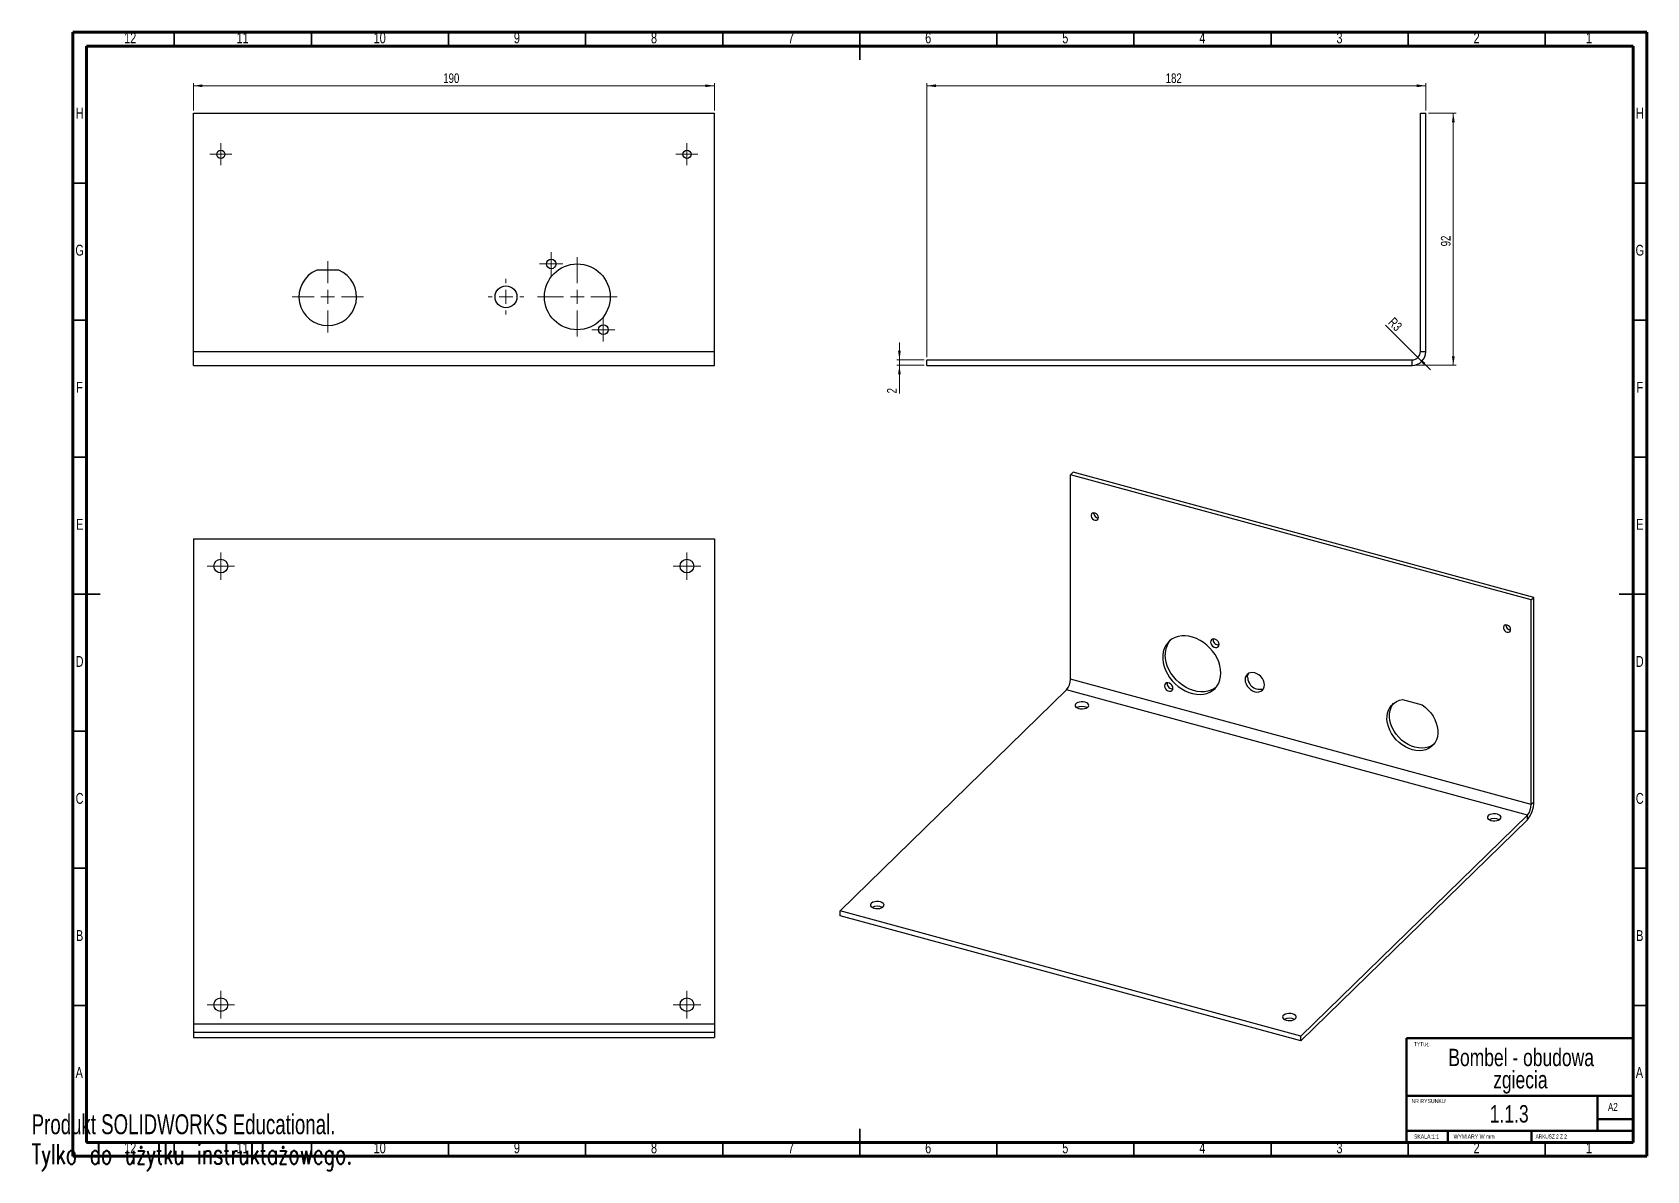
# Model space of a CAD drawing. Header units: millimetres. Extents: x 0 to 589, y 0 to 415.
import ezdxf

# ---------------------------------------------------------------- set-up
doc = ezdxf.new("R2010")
doc.units = ezdxf.units.MM
doc.styles.add('SLDTEXTSTYLE0', font='TXT', dxfattribs={"width": 0.75})
doc.styles.add('SLDTEXTSTYLE1', font='TXT', dxfattribs={"width": 0.75, "bigfont": 'bigfont'})
doc.styles.add('SLDTEXTSTYLE2', font='TXT', dxfattribs={"width": 0.6875})
doc.styles.add('SLDTEXTSTYLE3', font='TXT', dxfattribs={"width": 0.7})
doc.styles.add('SLDTEXTSTYLE4', font='TXT', dxfattribs={"width": 0.7, "bigfont": 'bigfont'})
doc.dimstyles.new('SLDDIMSTYLE0', dxfattribs={"dimtxt": 3.5, "dimasz": 3.302, "dimexe": 0, "dimexo": 0.0625, "dimgap": 0.875, "dimtad": 1, "dimrnd": 1e-09, "dimzin": 12, "dimdsep": 46, "dimtxsty": 'SLDTEXTSTYLE0', "dimsah": 1, "dimcen": 0.09, "dimadec": 0, "dimazin": 3, "dimtfac": 1, "dimtofl": 0, "dimtmove": 0, "dimatfit": 3, "dimfxl": 0, "dimfrac": 2, "dimtolj": 1, "dimtzin": 12, "dimarcsym": 0})
doc.dimstyles.new('SLDDIMSTYLE1', dxfattribs={"dimtxt": 3.5, "dimasz": 3.302, "dimexe": 0, "dimexo": 0.0625, "dimgap": 0.875, "dimtad": 1, "dimrnd": 1e-09, "dimzin": 12, "dimdsep": 46, "dimtxsty": 'SLDTEXTSTYLE0', "dimsah": 1, "dimcen": 0.09, "dimadec": 0, "dimazin": 3, "dimtfac": 1, "dimtmove": 0, "dimatfit": 0, "dimfxl": 0, "dimfrac": 2, "dimtolj": 1, "dimtzin": 12, "dimarcsym": 0})
doc.dimstyles.new('SLDDIMSTYLE2', dxfattribs={"dimtxt": 3.5, "dimasz": 3.302, "dimexe": 0, "dimexo": 0.0625, "dimgap": 0.875, "dimtad": 1, "dimrnd": 1e-09, "dimzin": 12, "dimdsep": 46, "dimtxsty": 'SLDTEXTSTYLE0', "dimsah": 1, "dimcen": 0, "dimadec": 0, "dimazin": 3, "dimtfac": 1, "dimtofl": 0, "dimtmove": 1, "dimatfit": 3, "dimfxl": 0, "dimfrac": 2, "dimtolj": 1, "dimtzin": 12, "dimarcsym": 0})

# ---------------------------------------------------------------- blocks, each defined once
blk = doc.blocks.new('SW_NOTE_0')
at = {"color": 0, "linetype": 'Continuous', "lineweight": 0, "char_height": 6.35, "attachment_point": 2, "style": 'SLDTEXTSTYLE0'}
for s, insert in [('Bombel - obudowa', (39.39, 8.19)), ('zgiecia', (39.11, 0.07))]:
    blk.add_mtext(s, dxfattribs=dict(at, insert=insert))
blk = doc.blocks.new('_D')
at = {"color": 7, "linetype": 'Continuous', "lineweight": 18}
for p, q in [((58.98, 386.51), (58.98, 396.51)), ((58.98, 395.51), (248.98, 395.51)), ((248.98, 386.51), (248.98, 396.51))]:
    blk.add_line(p, q, dxfattribs=at)
for points in [[(58.98, 395.51), (62.28, 395), (62.28, 396.01)], [(248.98, 395.51), (245.68, 396.01), (245.68, 395)]]:
    blk.add_solid(points, dxfattribs=at)
at = {"color": 7, "linetype": 'Continuous', "lineweight": 18, "insert": (150.1, 400.02), "char_height": 3.5, "attachment_point": 1, "style": 'SLDTEXTSTYLE0'}
blk.add_mtext('190', dxfattribs=at)
blk = doc.blocks.new('SW_CENTERMARKSYMBOL_11')
at = {"color": 0, "linetype": 'Continuous', "lineweight": 0}
for p, q in [((-2.5, 0), (-4, 0)), ((0, 0), (-2.5, 0)), ((0, 2.5), (0, 4)), ((0, 0), (0, 2.5)), ((0, 0), (0, -2.5)), ((0, 0), (2.5, 0)), ((2.5, 0), (4, 0)), ((0, -2.5), (0, -4))]:
    blk.add_line(p, q, dxfattribs=at)
blk = doc.blocks.new('SW_CENTERMARKSYMBOL_12')
at = {"color": 0, "linetype": 'Continuous', "lineweight": 0}
for p, q in [((-2.5, 0), (-4, 0)), ((0, 0), (-2.5, 0)), ((0, 2.5), (0, 4)), ((0, 0), (0, 2.5)), ((0, 0), (0, -2.5)), ((0, 0), (2.5, 0)), ((2.5, 0), (4, 0)), ((0, -2.5), (0, -4))]:
    blk.add_line(p, q, dxfattribs=at)
blk = doc.blocks.new('SW_CENTERMARKSYMBOL_13')
at = {"color": 0, "linetype": 'Continuous', "lineweight": 0}
for p, q in [((0, 5), (0, 14.5)), ((-5, 0), (-14.5, 0)), ((0, 0), (-2.5, 0)), ((0, 0), (0, 2.5)), ((0, 0), (0, -2.5)), ((0, 0), (2.5, 0)), ((5, 0), (14.5, 0)), ((0, -5), (0, -14.5))]:
    blk.add_line(p, q, dxfattribs=at)
blk = doc.blocks.new('SW_CENTERMARKSYMBOL_14')
at = {"color": 0, "linetype": 'Continuous', "lineweight": 0}
for p, q in [((-2.5, 0), (-4.25, 0)), ((0, 0), (-2.5, 0)), ((0, 2.5), (0, 4.25)), ((0, 0), (0, 2.5)), ((0, 0), (0, -2.5)), ((0, 0), (2.5, 0)), ((2.5, 0), (4.25, 0)), ((0, -2.5), (0, -4.25))]:
    blk.add_line(p, q, dxfattribs=at)
blk = doc.blocks.new('SW_CENTERMARKSYMBOL_15')
at = {"color": 0, "linetype": 'Continuous', "lineweight": 0}
for p, q in [((-2.5, 0), (-4.25, 0)), ((0, 0), (-2.5, 0)), ((0, 2.5), (0, 4.25)), ((0, 0), (0, 2.5)), ((0, 0), (0, -2.5)), ((0, 0), (2.5, 0)), ((2.5, 0), (4.25, 0)), ((0, -2.5), (0, -4.25))]:
    blk.add_line(p, q, dxfattribs=at)
blk = doc.blocks.new('SW_CENTERMARKSYMBOL_16')
at = {"color": 0, "linetype": 'Continuous', "lineweight": 0}
for p, q in [((0, 5), (0, 6.5)), ((-5, 0), (-6.5, 0)), ((0, 0), (-2.5, 0)), ((0, 0), (0, 2.5)), ((0, 0), (0, -2.5)), ((0, 0), (2.5, 0)), ((5, 0), (6.5, 0)), ((0, -5), (0, -6.5))]:
    blk.add_line(p, q, dxfattribs=at)
blk = doc.blocks.new('SW_CENTERMARKSYMBOL_17')
at = {"color": 0, "linetype": 'Continuous', "lineweight": 0}
for p, q in [((0, 5), (0, 13)), ((-5, 0), (-13, 0)), ((0, 0), (-2.5, 0)), ((0, 0), (0, 2.5)), ((0, 0), (0, -2.5)), ((0, 0), (2.5, 0)), ((5, 0), (13, 0)), ((0, -5), (0, -13))]:
    blk.add_line(p, q, dxfattribs=at)
blk = doc.blocks.new('SW_CENTERMARKSYMBOL_18')
at = {"color": 0, "linetype": 'Continuous', "lineweight": 0}
for p, q in [((-2.5, 0), (-5, 0)), ((0, 0), (-2.5, 0)), ((0, 2.5), (0, 5)), ((0, 0), (0, 2.5)), ((0, 0), (0, -2.5)), ((0, 0), (2.5, 0)), ((2.5, 0), (5, 0)), ((0, -2.5), (0, -5))]:
    blk.add_line(p, q, dxfattribs=at)
blk = doc.blocks.new('SW_CENTERMARKSYMBOL_19')
at = {"color": 0, "linetype": 'Continuous', "lineweight": 0}
for p, q in [((-2.5, 0), (-5, 0)), ((0, 0), (-2.5, 0)), ((0, 2.5), (0, 5)), ((0, 0), (0, 2.5)), ((0, 0), (0, -2.5)), ((0, 0), (2.5, 0)), ((2.5, 0), (5, 0)), ((0, -2.5), (0, -5))]:
    blk.add_line(p, q, dxfattribs=at)
blk = doc.blocks.new('SW_CENTERMARKSYMBOL_20')
at = {"color": 0, "linetype": 'Continuous', "lineweight": 0}
for p, q in [((-2.5, 0), (-5, 0)), ((0, 0), (-2.5, 0)), ((0, 2.5), (0, 5)), ((0, 0), (0, 2.5)), ((0, 0), (0, -2.5)), ((0, 0), (2.5, 0)), ((2.5, 0), (5, 0)), ((0, -2.5), (0, -5))]:
    blk.add_line(p, q, dxfattribs=at)
blk = doc.blocks.new('SW_CENTERMARKSYMBOL_21')
at = {"color": 0, "linetype": 'Continuous', "lineweight": 0}
for p, q in [((-2.5, 0), (-5, 0)), ((0, 0), (-2.5, 0)), ((0, 2.5), (0, 5)), ((0, 0), (0, 2.5)), ((0, 0), (0, -2.5)), ((0, 0), (2.5, 0)), ((2.5, 0), (5, 0)), ((0, -2.5), (0, -5))]:
    blk.add_line(p, q, dxfattribs=at)
blk = doc.blocks.new('_D_1')
at = {"color": 7, "linetype": 'Continuous', "lineweight": 18}
for p, q in [((316.46, 295.51), (316.46, 301.86)), ((325.46, 295.51), (315.46, 295.51)), ((316.46, 293.51), (316.46, 295.51)), ((325.46, 293.51), (315.46, 293.51)), ((316.46, 293.51), (316.46, 283.28))]:
    blk.add_line(p, q, dxfattribs=at)
for points in [[(316.46, 295.51), (316.97, 298.81), (315.96, 298.81)], [(316.46, 293.51), (315.96, 290.2), (316.97, 290.2)]]:
    blk.add_solid(points, dxfattribs=at)
at = {"color": 7, "linetype": 'Continuous', "lineweight": 18, "insert": (311.95, 283.28), "char_height": 3.5, "attachment_point": 1, "rotation": 90, "style": 'SLDTEXTSTYLE0'}
blk.add_mtext('2', dxfattribs=at)
blk = doc.blocks.new('_D_2')
at = {"color": 7, "linetype": 'Continuous', "lineweight": 18}
for p, q in [((326.46, 296.51), (326.46, 396.51)), ((326.46, 395.51), (508.46, 395.51)), ((508.46, 386.51), (508.46, 396.51))]:
    blk.add_line(p, q, dxfattribs=at)
for points in [[(326.46, 395.51), (329.77, 395), (329.77, 396.01)], [(508.46, 395.51), (505.16, 396.01), (505.16, 395)]]:
    blk.add_solid(points, dxfattribs=at)
at = {"color": 7, "linetype": 'Continuous', "lineweight": 18, "insert": (413.58, 400.02), "char_height": 3.5, "attachment_point": 1, "style": 'SLDTEXTSTYLE0'}
blk.add_mtext('182', dxfattribs=at)
blk = doc.blocks.new('_D_3')
at = {"color": 7, "linetype": 'Continuous', "lineweight": 18}
for q in [(493.74, 308.12), (510.1, 291.92)]:
    blk.add_line((505.58, 296.39), q, dxfattribs=at)
blk.add_solid([(505.58, 296.39), (507.57, 293.7), (508.29, 294.42)], dxfattribs=at)
at = {"color": 7, "linetype": 'Continuous', "lineweight": 18, "insert": (496.93, 311.31), "char_height": 3.5, "attachment_point": 1, "rotation": 315, "style": 'SLDTEXTSTYLE0'}
blk.add_mtext('R3', dxfattribs=at)
blk = doc.blocks.new('_D_4')
at = {"color": 7, "linetype": 'Continuous', "lineweight": 18}
for p, q in [((509.46, 385.51), (519.46, 385.51)), ((518.46, 293.51), (518.46, 385.51)), ((504.46, 293.51), (519.46, 293.51))]:
    blk.add_line(p, q, dxfattribs=at)
for points in [[(518.46, 385.51), (517.96, 382.2), (518.97, 382.2)], [(518.46, 293.51), (518.97, 296.81), (517.96, 296.81)]]:
    blk.add_solid(points, dxfattribs=at)
at = {"color": 7, "linetype": 'Continuous', "lineweight": 18, "insert": (513.95, 336.92), "char_height": 3.5, "attachment_point": 1, "rotation": 90, "style": 'SLDTEXTSTYLE0'}
blk.add_mtext('92', dxfattribs=at)

msp = doc.modelspace()

# ---------------------------------------------------------------- linework, layer by layer
at = {"color": 7, "linetype": 'Continuous', "lineweight": 70}
for p, q in [((15, 5), (15, 415)), ((15, 415), (589, 415)), ((589, 415), (589, 5)), ((20, 10), (20, 410)), ((20, 410), (584, 410)), ((584, 410), (584, 10)), ((584, 10), (20, 10)), ((589, 5), (15, 5))]:
    msp.add_line(p, q, dxfattribs=at)
at = {"color": 7, "linetype": 'Continuous', "lineweight": 35}
for p, q in [((52, 410), (52, 415)), ((102, 410), (102, 415)), ((152, 410), (152, 415)), ((202, 410), (202, 415)), ((252, 410), (252, 415)), ((302, 415), (302, 405)), ((302, 410), (302, 415)), ((352, 410), (352, 415)), ((402, 410), (402, 415)), ((452, 410), (452, 415)), ((502, 410), (502, 415)), ((552, 410), (552, 415)), ((20, 360), (15, 360)), ((584, 360), (589, 360)), ((20, 310), (15, 310)), ((584, 310), (589, 310)), ((20, 260), (15, 260)), ((584, 260), (589, 260)), ((15, 210), (25, 210)), ((20, 210), (15, 210)), ((589, 210), (579, 210)), ((584, 210), (589, 210)), ((20, 160), (15, 160)), ((584, 160), (589, 160)), ((20, 110), (15, 110)), ((584, 110), (589, 110)), ((20, 60), (15, 60)), ((584, 60), (589, 60)), ((302, 5), (302, 15)), ((52, 10), (52, 5)), ((102, 10), (102, 5)), ((152, 10), (152, 5)), ((202, 10), (202, 5)), ((252, 10), (252, 5)), ((302, 10), (302, 5)), ((352, 10), (352, 5)), ((402, 10), (402, 5)), ((452, 10), (452, 5)), ((502, 10), (502, 5)), ((552, 10), (552, 5))]:
    msp.add_line(p, q, dxfattribs=at)
at = {"color": 7, "linetype": 'Continuous', "lineweight": 25}
for p, q in [((58.978, 385.507), (248.978, 385.507)), ((58.978, 298.507), (58.978, 385.507)), ((248.978, 298.507), (248.978, 385.507)), ((506.463, 385.507), (508.463, 385.507)), ((506.463, 298.507), (506.463, 385.507)), ((508.463, 298.507), (508.463, 385.507)), ((111.998, 328.207), (103.958, 328.207)), ((58.978, 298.507), (248.978, 298.507)), ((58.978, 293.507), (58.978, 298.507)), ((248.978, 293.507), (248.978, 298.507)), ((326.463, 293.507), (326.463, 295.507)), ((326.463, 295.507), (503.463, 295.507)), ((503.463, 293.507), (503.463, 295.507)), ((506.463, 298.507), (508.463, 298.507)), ((58.978, 293.507), (248.978, 293.507)), ((326.463, 293.507), (503.463, 293.507)), ((378.846, 253.577), (379.779, 254.488)), ((546.885, 207.907), (378.846, 253.577)), ((378.846, 179.003), (378.846, 253.577)), ((547.818, 208.818), (379.779, 254.488)), ((387.297, 239.587), (387.298, 239.65)), ((58.978, 230.255), (248.978, 230.255)), ((58.978, 230.255), (58.978, 53.255)), ((248.978, 230.255), (248.978, 53.255)), ((546.885, 207.907), (547.818, 208.818)), ((546.885, 133.333), (546.885, 207.907)), ((547.818, 134.244), (547.818, 208.818)), ((537.648, 198.725), (537.649, 198.788)), ((430.854, 193.462), (430.871, 193.677)), ((546.885, 133.333), (378.846, 179.003)), ((414.05, 177.457), (414.067, 177.672)), ((294.84, 94.44), (377.446, 175.065)), ((545.485, 129.395), (377.446, 175.065)), ((499.993, 171.535), (507.104, 169.603)), ((546.885, 133.333), (547.818, 134.244)), ((462.88, 48.77), (545.485, 129.395)), ((462.88, 47.056), (545.485, 127.681)), ((545.485, 127.681), (545.485, 129.395)), ((462.88, 48.77), (294.84, 94.44)), ((294.84, 92.725), (294.84, 94.44)), ((462.88, 47.056), (294.84, 92.725)), ((58.978, 53.255), (58.978, 50.255)), ((58.978, 53.255), (248.978, 53.255)), ((248.978, 53.255), (248.978, 50.255)), ((58.978, 50.255), (248.978, 50.255)), ((58.978, 50.255), (58.978, 48.255)), ((58.978, 48.255), (248.978, 48.255)), ((248.978, 50.255), (248.978, 48.255)), ((462.88, 47.056), (462.88, 48.77))]:
    msp.add_line(p, q, dxfattribs=at)
at = {"color": 7, "linetype": 'Continuous', "lineweight": 50}
for p, q in [((584, 48.093), (501.433, 48.093)), ((501.433, 48.093), (501.433, 10)), ((501.433, 27), (584, 27)), ((571, 14.25), (571, 27)), ((584, 18.5), (571, 18.5)), ((501.433, 14.25), (584, 14.25)), ((516.511, 14.25), (516.511, 10)), ((547, 10), (547, 14.25))]:
    msp.add_line(p, q, dxfattribs=at)
at = {"color": 7, "linetype": 'Continuous', "lineweight": 25, "flags": 128}
for points in [[(389.016, 237.955), (388.927, 238.444), (388.67, 238.915), (388.281, 239.306), (387.812, 239.562), (387.327, 239.651), (386.89, 239.559), (386.562, 239.299), (386.386, 238.906), (386.386, 238.433), (386.562, 237.945), (386.89, 237.507), (387.327, 237.177), (387.812, 237.002), (388.281, 237.004), (388.67, 237.183), (388.927, 237.515), (389.016, 237.955)], [(433.68, 181.244), (433.592, 182.583), (433.332, 183.947), (432.904, 185.314), (432.314, 186.662), (431.572, 187.969), (430.69, 189.212), (429.684, 190.372), (428.568, 191.429), (427.363, 192.366), (426.086, 193.168), (424.76, 193.822), (423.407, 194.316), (422.047, 194.643), (420.705, 194.798), (419.401, 194.777), (418.158, 194.582), (416.995, 194.215), (415.931, 193.682), (414.985, 192.992), (414.172, 192.157), (413.505, 191.19), (412.994, 190.107), (412.649, 188.925), (412.475, 187.665), (412.475, 186.347), (412.649, 184.993), (412.994, 183.624), (413.505, 182.264), (414.172, 180.934), (414.985, 179.657), (415.931, 178.453), (416.995, 177.342), (418.158, 176.343), (419.401, 175.471), (420.705, 174.742), (422.047, 174.166), (423.407, 173.755), (424.76, 173.513), (426.086, 173.446), (427.363, 173.555), (428.568, 173.837), (429.684, 174.288), (430.69, 174.9), (431.572, 175.664), (432.314, 176.567), (432.904, 177.594), (433.332, 178.729), (433.592, 179.952), (433.68, 181.244)], [(539.368, 197.093), (539.278, 197.581), (539.021, 198.053), (538.632, 198.443), (538.163, 198.7), (537.678, 198.788), (537.241, 198.696), (536.913, 198.437), (536.737, 198.044), (536.737, 197.571), (536.913, 197.083), (537.241, 196.644), (537.678, 196.315), (538.163, 196.14), (538.632, 196.141), (539.021, 196.32), (539.278, 196.652), (539.368, 197.093)], [(433.016, 191.71), (432.923, 192.248), (432.654, 192.773), (432.242, 193.219), (431.737, 193.535), (431.2, 193.681), (430.695, 193.64), (430.283, 193.417), (430.014, 193.039), (429.921, 192.551), (430.014, 192.013), (430.283, 191.489), (430.695, 191.042), (431.2, 190.726), (431.737, 190.58), (432.242, 190.621), (432.654, 190.844), (432.923, 191.222), (433.016, 191.71)], [(431.893, 176.018), (431.135, 175.485), (430.072, 174.953), (428.909, 174.585), (427.665, 174.39), (426.362, 174.369), (425.019, 174.524), (423.66, 174.851), (422.306, 175.345), (420.98, 175.999), (419.704, 176.801), (418.498, 177.738), (417.383, 178.795), (416.376, 179.955), (415.495, 181.198), (414.753, 182.505), (414.163, 183.853), (413.734, 185.22), (413.474, 186.584), (413.387, 187.923)], [(416.212, 175.705), (416.119, 176.243), (415.85, 176.767), (415.438, 177.214), (414.933, 177.53), (414.396, 177.676), (413.891, 177.635), (413.479, 177.412), (413.21, 177.034), (413.117, 176.546), (413.21, 176.008), (413.479, 175.483), (413.891, 175.037), (414.396, 174.721), (414.933, 174.575), (415.438, 174.616), (415.85, 174.839), (416.119, 175.217), (416.212, 175.705)], [(449.599, 176.917), (449.51, 177.704), (449.249, 178.5), (448.827, 179.265), (448.267, 179.96), (447.596, 180.55), (446.849, 181.007), (446.061, 181.307), (445.274, 181.435), (444.527, 181.385), (443.856, 181.159), (443.296, 180.768), (442.874, 180.232), (442.612, 179.579), (442.524, 178.84), (442.612, 178.053), (442.874, 177.257), (443.296, 176.492), (443.856, 175.797), (444.527, 175.207), (445.274, 174.75), (446.061, 174.45), (446.849, 174.322), (447.596, 174.372), (448.267, 174.598), (448.827, 174.989), (449.249, 175.525), (449.51, 176.178), (449.599, 176.917)], [(443.457, 179.751), (443.546, 180.49), (443.8, 181.13)], [(381.856, 168.334), (382.526, 168.211), (383.237, 168.19), (383.93, 168.273), (384.549, 168.453), (385.045, 168.716), (385.377, 169.04), (385.519, 169.399), (385.458, 169.764), (385.2, 170.106), (384.765, 170.396), (384.19, 170.611), (383.519, 170.735), (382.809, 170.756), (382.116, 170.673), (381.496, 170.492), (381, 170.23), (380.668, 169.905), (380.527, 169.546), (380.588, 169.181), (380.846, 168.84), (381.28, 168.549), (381.856, 168.334)], [(507.104, 169.603), (508.246, 168.742), (509.299, 167.759), (510.244, 166.672), (511.062, 165.502), (511.739, 164.27), (512.261, 163.001), (512.619, 161.717), (512.806, 160.444), (512.819, 159.205), (512.656, 158.023), (512.322, 156.921), (511.823, 155.919), (511.167, 155.038), (510.367, 154.292), (509.44, 153.696), (508.4, 153.262), (507.27, 152.997), (506.069, 152.907), (504.821, 152.994), (503.549, 153.254), (502.276, 153.685), (501.028, 154.277), (499.827, 155.02), (498.697, 155.899), (497.658, 156.898), (496.73, 157.998), (495.93, 159.178), (495.275, 160.417), (494.775, 161.69), (494.441, 162.973), (494.278, 164.243), (494.291, 165.476), (494.478, 166.648), (494.836, 167.737), (495.358, 168.722), (496.035, 169.586), (496.853, 170.311), (497.798, 170.885), (498.852, 171.295), (499.993, 171.535)], [(511.325, 155.221), (511.301, 155.203), (510.373, 154.607), (509.334, 154.173), (508.203, 153.908), (507.003, 153.818), (505.754, 153.905), (504.482, 154.165), (503.21, 154.596), (501.961, 155.188), (500.761, 155.931), (499.63, 156.81), (498.591, 157.809), (497.663, 158.909), (496.864, 160.089), (496.208, 161.328), (495.708, 162.601), (495.374, 163.884), (495.212, 165.154), (495.224, 166.387), (495.411, 167.559), (495.769, 168.648), (496.292, 169.633), (496.706, 170.199)], [(532.207, 127.472), (532.877, 127.349), (533.588, 127.328), (534.281, 127.411), (534.901, 127.591), (535.396, 127.854), (535.729, 128.178), (535.87, 128.537), (535.809, 128.902), (535.551, 129.244), (535.116, 129.534), (534.541, 129.749), (533.871, 129.872), (533.16, 129.893), (532.467, 129.81), (531.847, 129.63), (531.351, 129.367), (531.019, 129.043), (530.878, 128.684), (530.939, 128.319), (531.197, 127.977), (531.632, 127.687), (532.207, 127.472)], [(307.185, 95.452), (307.855, 95.329), (308.565, 95.308), (309.259, 95.391), (309.878, 95.572), (310.374, 95.834), (310.706, 96.159), (310.848, 96.518), (310.787, 96.883), (310.529, 97.224), (310.094, 97.515), (309.518, 97.73), (308.848, 97.853), (308.138, 97.874), (307.445, 97.791), (306.825, 97.611), (306.329, 97.348), (305.997, 97.024), (305.856, 96.665), (305.917, 96.3), (306.175, 95.958), (306.609, 95.668), (307.185, 95.452)], [(457.536, 54.59), (458.206, 54.467), (458.917, 54.446), (459.61, 54.529), (460.229, 54.709), (460.725, 54.972), (461.057, 55.296), (461.199, 55.656), (461.138, 56.021), (460.88, 56.362), (460.445, 56.652), (459.869, 56.868), (459.199, 56.991), (458.489, 57.012), (457.796, 56.929), (457.176, 56.749), (456.68, 56.486), (456.348, 56.162), (456.207, 55.803), (456.268, 55.437), (456.526, 55.096), (456.96, 54.806), (457.536, 54.59)]]:
    msp.add_lwpolyline(points, dxfattribs=at)
at = {"color": 7, "linetype": 'Continuous', "lineweight": 25}
for centre, radius in [((68.978, 370.507), 1.5), ((238.978, 370.507), 1.5), ((198.978, 318.507), 12), ((189.478, 330.507), 1.75), ((172.978, 318.507), 4), ((208.478, 306.507), 1.75), ((68.978, 220.255), 2.5), ((238.978, 220.255), 2.5), ((68.978, 60.255), 2.5), ((238.978, 60.255), 2.5)]:
    msp.add_circle(centre, radius, dxfattribs=at)
for centre, radius, start, end in [((107.978, 318.507), 10.5, 112.510479, 67.489521), ((503.463, 298.507), 5, 270, 0), ((503.463, 298.507), 3, 270, 0), ((389.043, 239.639), 1.747, 181.698124, 269.066826), ((539.394, 198.776), 1.747, 181.698269, 269.06684), ((421.3, 188.137), 7.916, 140.713032, 181.545207), ((432.88, 193.519), 2.027, 181.593521, 273.384297), ((372.711, 178.966), 6.135, 320.512987, 0.343346), ((416.076, 177.513), 2.027, 181.59341, 273.384369), ((447.889, 179.754), 4.432, 180.039668, 287.974251), ((383.023, 164.983), 4.084, 62.819082, 117.18091), ((537.594, 134.183), 10.225, 320.512939, 0.343429), ((540.75, 133.297), 6.135, 320.512987, 0.343346), ((533.374, 124.12), 4.084, 62.819339, 117.180653), ((308.352, 92.101), 4.084, 62.818922, 117.181071), ((458.703, 51.239), 4.084, 62.819179, 117.180813)]:
    msp.add_arc(centre, radius, start, end, dxfattribs=at)

# ---------------------------------------------------------------- block references
at = {"color": 7, "linetype": 'Continuous', "lineweight": 0}
for name, p in [('SW_CENTERMARKSYMBOL_11', (68.978, 370.507)), ('SW_CENTERMARKSYMBOL_12', (238.978, 370.507)), ('SW_CENTERMARKSYMBOL_17', (107.978, 318.507)), ('SW_CENTERMARKSYMBOL_13', (198.978, 318.507)), ('SW_CENTERMARKSYMBOL_14', (189.478, 330.507)), ('SW_CENTERMARKSYMBOL_16', (172.978, 318.507)), ('SW_CENTERMARKSYMBOL_15', (208.478, 306.507)), ('SW_CENTERMARKSYMBOL_20', (68.978, 220.255)), ('SW_CENTERMARKSYMBOL_19', (238.978, 220.255)), ('SW_CENTERMARKSYMBOL_21', (68.978, 60.255)), ('SW_CENTERMARKSYMBOL_18', (238.978, 60.255)), ('SW_NOTE_0', (503.821, 35.991))]:
    msp.add_blockref(name, p, dxfattribs=at)

# ---------------------------------------------------------------- texts
for s, insert, char_height, attachment_point, style in [('12', (35.92, 414.96), 3.9688, 2, 'SLDTEXTSTYLE0'), ('11', (76.92, 414.96), 3.9688, 2, 'SLDTEXTSTYLE0'), ('10', (126.92, 414.96), 3.9688, 2, 'SLDTEXTSTYLE0'), ('9', (176.96, 414.96), 3.969, 2, 'SLDTEXTSTYLE0'), ('8', (226.96, 414.96), 3.969, 2, 'SLDTEXTSTYLE0'), ('7', (276.96, 414.96), 3.969, 2, 'SLDTEXTSTYLE0'), ('6', (326.96, 414.96), 3.969, 2, 'SLDTEXTSTYLE0'), ('5', (376.96, 414.96), 3.969, 2, 'SLDTEXTSTYLE0'), ('4', (426.96, 414.96), 3.969, 2, 'SLDTEXTSTYLE0'), ('3', (476.96, 414.96), 3.969, 2, 'SLDTEXTSTYLE0'), ('2', (526.96, 414.96), 3.969, 2, 'SLDTEXTSTYLE0'), ('1', (567.96, 414.96), 3.969, 2, 'SLDTEXTSTYLE0'), ('H', (17.49, 387.46), 3.969, 2, 'SLDTEXTSTYLE0'), ('H', (586.49, 387.46), 3.969, 2, 'SLDTEXTSTYLE0'), ('G', (17.487, 337.501), 3.969, 2, 'SLDTEXTSTYLE0'), ('G', (586.487, 337.501), 3.969, 2, 'SLDTEXTSTYLE0'), ('F', (17.458, 287.46), 3.969, 2, 'SLDTEXTSTYLE0'), ('F', (586.458, 287.46), 3.969, 2, 'SLDTEXTSTYLE0'), ('E', (17.508, 237.501), 3.969, 2, 'SLDTEXTSTYLE0'), ('E', (586.508, 237.501), 3.969, 2, 'SLDTEXTSTYLE0'), ('D', (17.453, 187.46), 3.969, 2, 'SLDTEXTSTYLE0'), ('D', (586.453, 187.46), 3.969, 2, 'SLDTEXTSTYLE0'), ('C', (17.459, 137.501), 3.969, 2, 'SLDTEXTSTYLE0'), ('C', (586.459, 137.501), 3.969, 2, 'SLDTEXTSTYLE0'), ('B', (17.471, 87.46), 3.969, 2, 'SLDTEXTSTYLE0'), ('B', (586.471, 87.46), 3.969, 2, 'SLDTEXTSTYLE0'), ('TYTUŁ:', (504.079, 46.576), 1.5, 1, 'SLDTEXTSTYLE1'), ('A', (17.34, 37.501), 3.969, 2, 'SLDTEXTSTYLE0'), ('A', (586.34, 37.501), 3.969, 2, 'SLDTEXTSTYLE0'), ('NR RYSUNKU', (503.209, 25.843), 1.5, 1, 'SLDTEXTSTYLE0'), ('1.1.3', (538.863, 23.607), 6.35, 2, 'SLDTEXTSTYLE0'), ('A2', (574.871, 24.406), 2.9104, 1, 'SLDTEXTSTYLE0'), ('SKALA:1:1', (504.074, 12.9), 1.5, 1, 'SLDTEXTSTYLE0'), ('WYMIARY W mm', (518.572, 12.9), 1.5, 1, 'SLDTEXTSTYLE0'), ('ARKUSZ 2 Z 2', (548.478, 12.9), 1.5, 1, 'SLDTEXTSTYLE2'), ('12', (35.92, 10.001), 3.9688, 2, 'SLDTEXTSTYLE0'), ('11', (76.92, 10.001), 3.9688, 2, 'SLDTEXTSTYLE0'), ('10', (126.92, 10.001), 3.9688, 2, 'SLDTEXTSTYLE0'), ('9', (176.96, 10.001), 3.969, 2, 'SLDTEXTSTYLE0'), ('8', (226.96, 10.001), 3.969, 2, 'SLDTEXTSTYLE0'), ('7', (276.96, 10.001), 3.969, 2, 'SLDTEXTSTYLE0'), ('6', (326.96, 10.001), 3.969, 2, 'SLDTEXTSTYLE0'), ('5', (376.96, 10.001), 3.969, 2, 'SLDTEXTSTYLE0'), ('4', (426.96, 10.001), 3.969, 2, 'SLDTEXTSTYLE0'), ('3', (476.96, 10.001), 3.969, 2, 'SLDTEXTSTYLE0'), ('2', (526.96, 10.001), 3.969, 2, 'SLDTEXTSTYLE0'), ('1', (567.96, 10.001), 3.969, 2, 'SLDTEXTSTYLE0')]:
    msp.add_mtext(s, dxfattribs=dict(at, insert=insert, char_height=char_height, attachment_point=attachment_point, style=style))
at = {"color": 7, "linetype": 'Continuous', "char_height": 7.266, "attachment_point": 1}
for s, insert, style in [('Produkt SOLIDWORKS Educational.', (0, 20.265), 'SLDTEXTSTYLE3'), ('Tylko do użytku instruktażowego.', (0, 9.366), 'SLDTEXTSTYLE4')]:
    msp.add_mtext(s, dxfattribs=dict(at, insert=insert, style=style))

# ---------------------------------------------------------------- dimensions: what is measured, and where the dimension line sits
at = {"color": 7, "linetype": 'Continuous', "lineweight": 18}
for base, p1, p2, picture, middle in [((248.978, 395.507), (58.978, 385.507), (248.978, 385.507), '_D', (153.978, 395.507)), ((508.463, 395.507), (326.463, 295.507), (508.463, 385.507), '_D_2', (417.463, 395.507))]:
    dim = msp.add_linear_dim(base=base, p1=p1, p2=p2, dimstyle='SLDDIMSTYLE0', dxfattribs=at)
    dim.commit()
    dim.dimension.update_dxf_attribs({"geometry": picture, "text_midpoint": middle, "dimtype": 160})
for base, p1, p2, dimstyle, picture, middle in [((518.463, 385.507), (503.463, 293.507), (508.463, 385.507), 'SLDDIMSTYLE0', '_D_4', (518.463, 339.507)), ((316.463, 295.507), (326.463, 293.507), (326.463, 295.507), 'SLDDIMSTYLE1', '_D_1', (316.463, 284.571))]:
    dim = msp.add_linear_dim(base=base, p1=p1, p2=p2, angle=90, dimstyle=dimstyle, dxfattribs=at)
    dim.commit()
    dim.dimension.update_dxf_attribs({"geometry": picture, "text_midpoint": middle, "dimtype": 160})
dim = msp.add_radius_dim(center=(503.463, 298.507), mpoint=(505.585, 296.386), dimstyle='SLDDIMSTYLE2', dxfattribs=at)
dim.commit()
dim.dimension.update_dxf_attribs({"geometry": '_D_3', "text_midpoint": (495.482, 306.489), "dimtype": 164})

doc.saveas('drawing.dxf')
